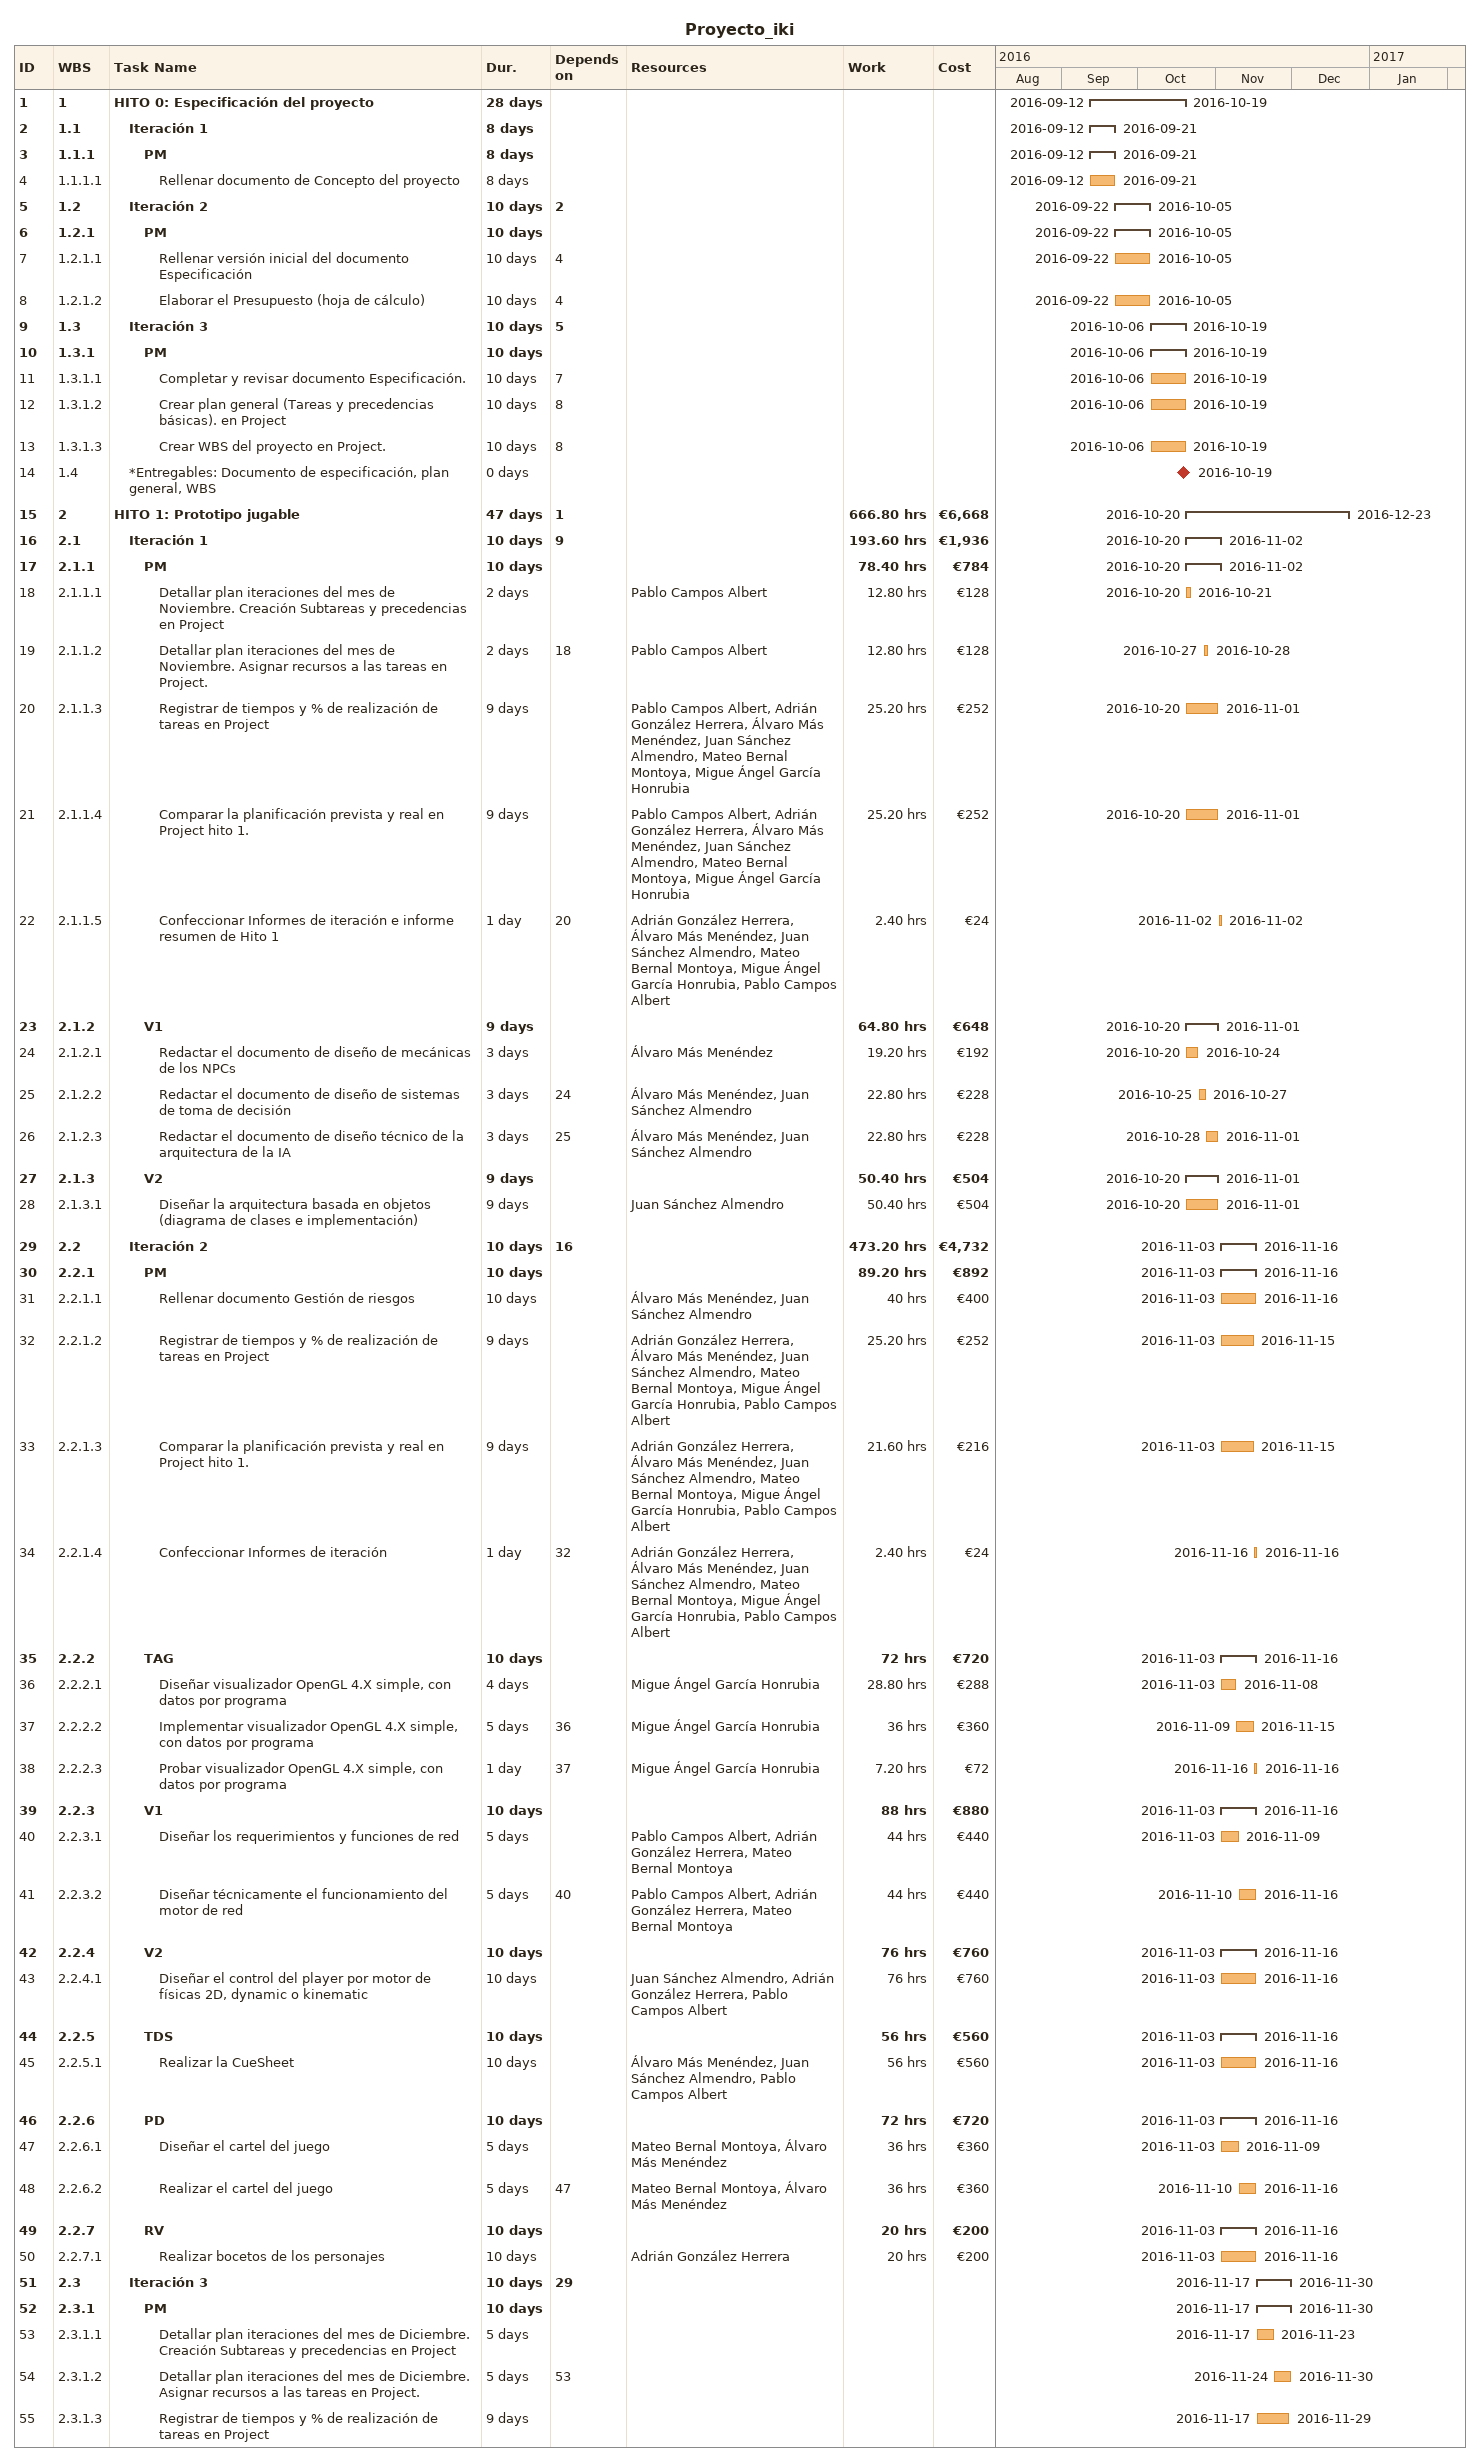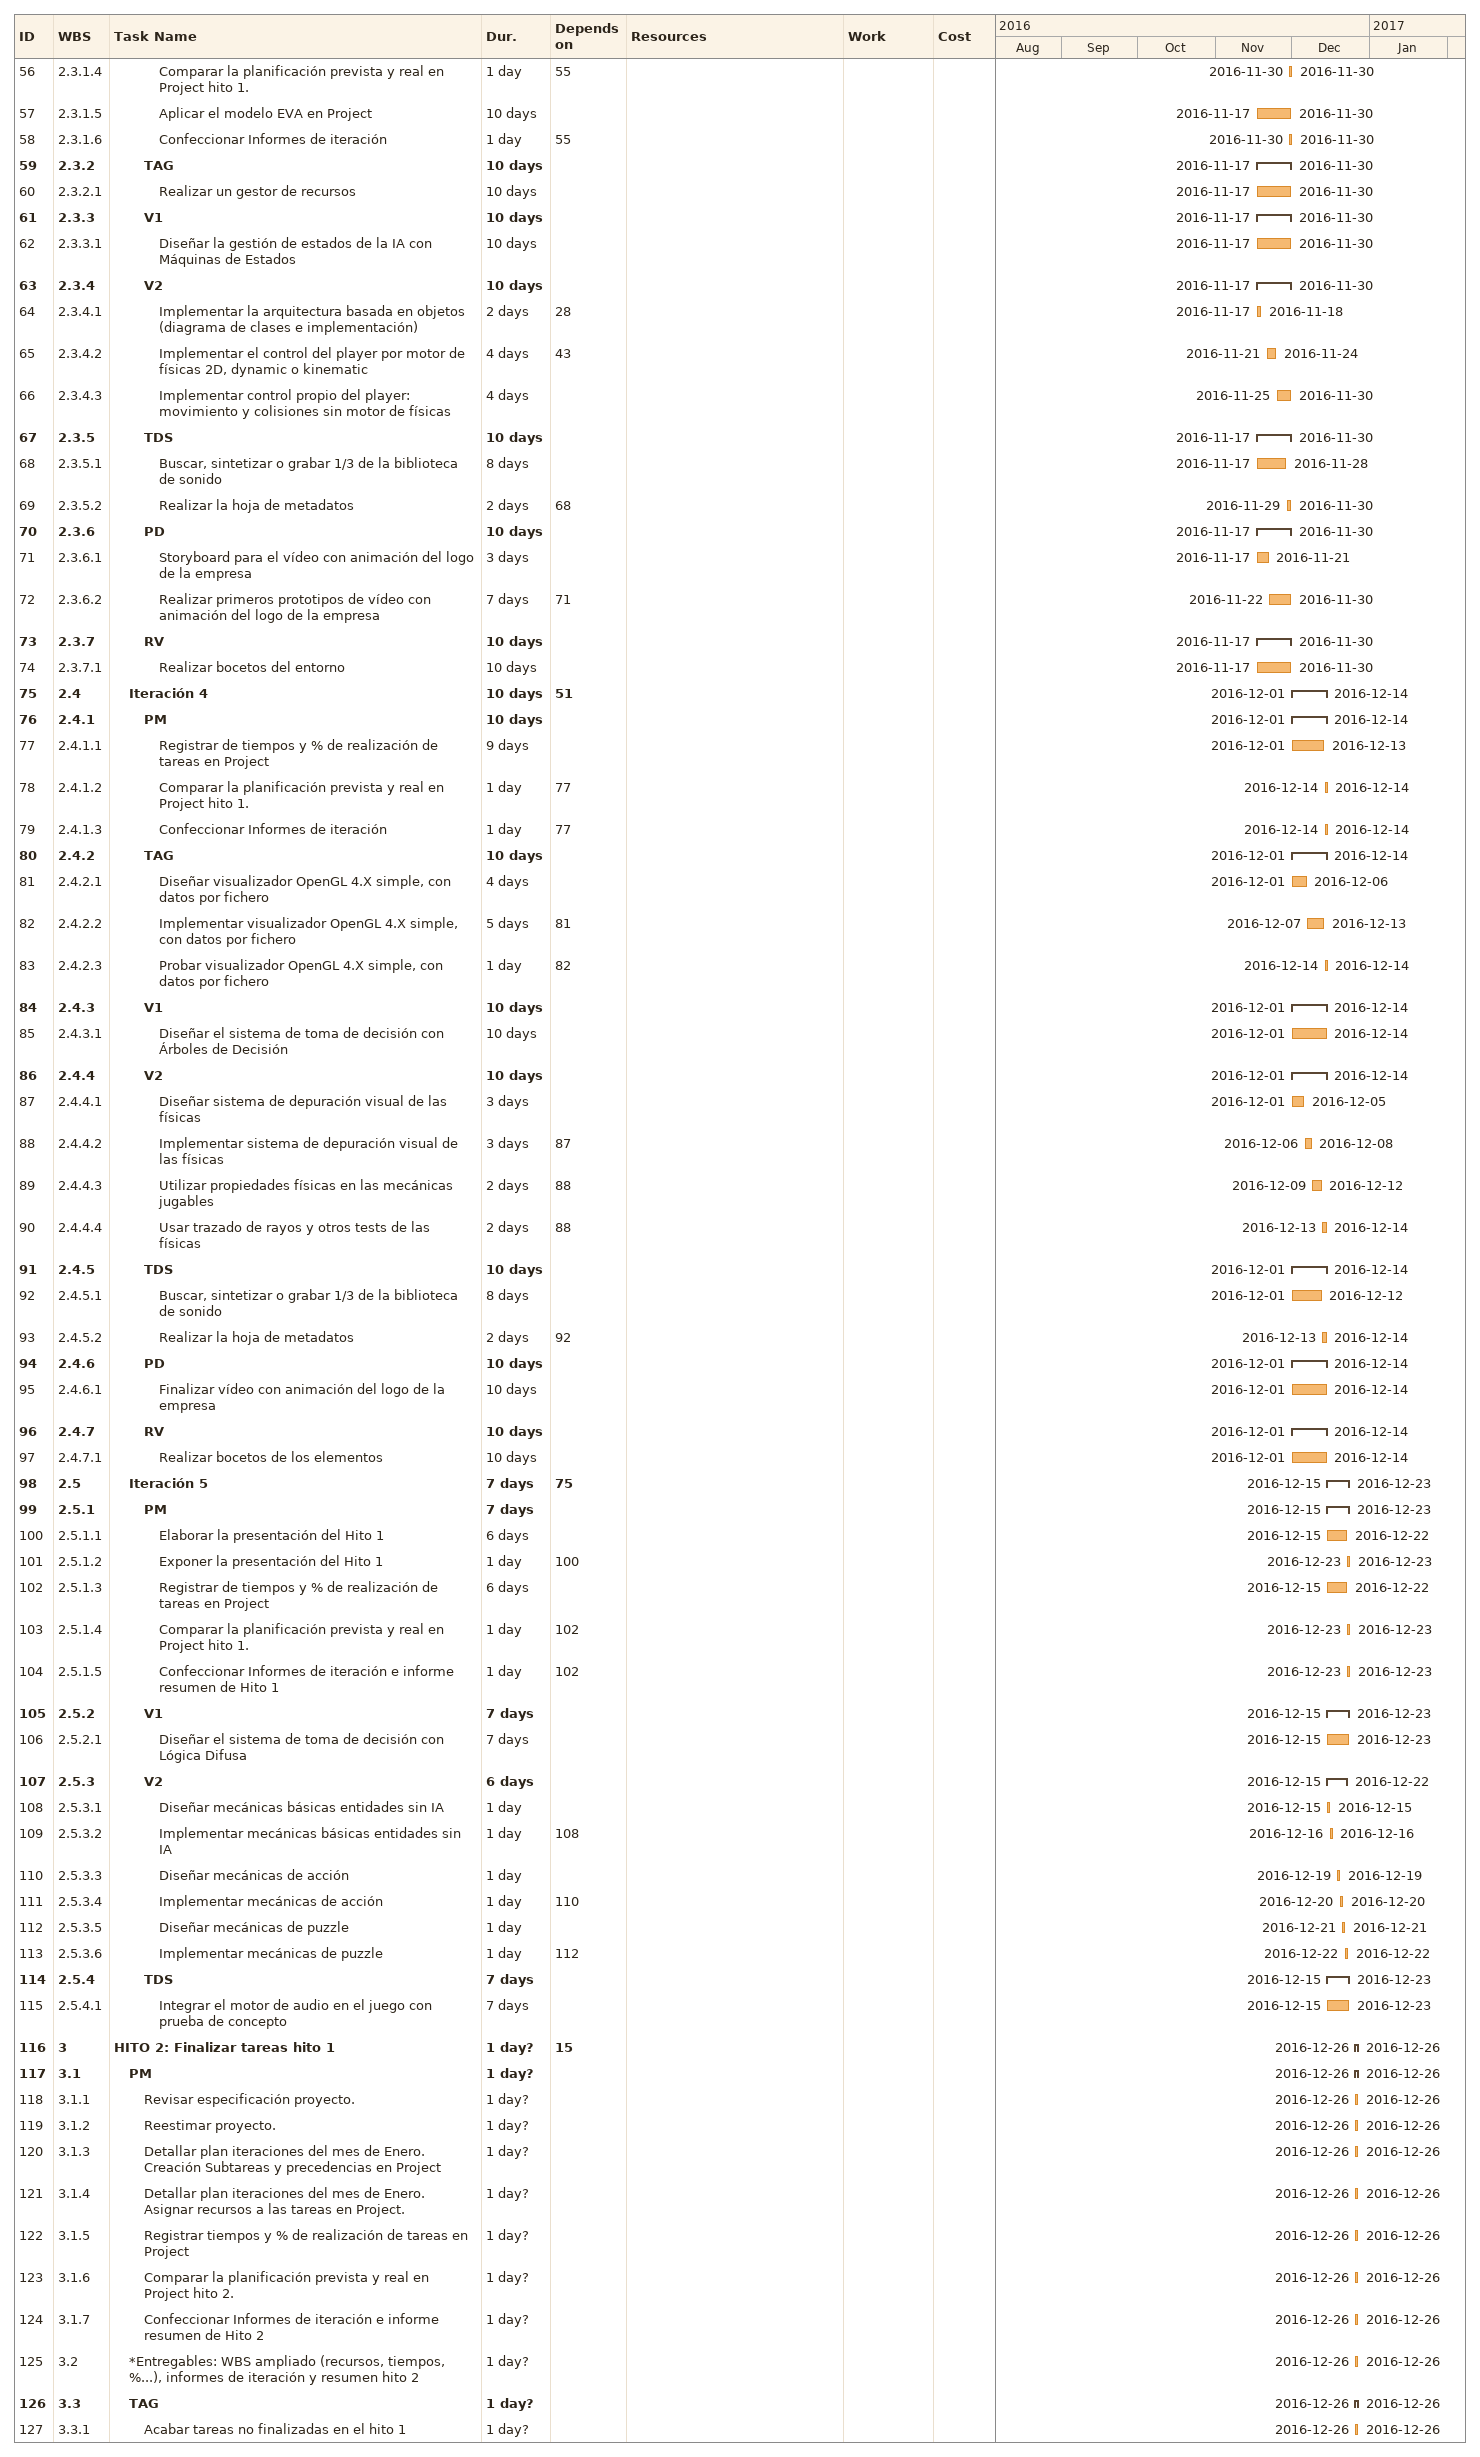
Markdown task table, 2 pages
Proyecto_iki

| ID | WBS | Task | Duration | Start | Finish | Predecessors | Resources | Work (h) | Cost (€) |
|---|---|---|---|---|---|---|---|---|---|
| 1 | 1 | **HITO 0: Especificación del proyecto** | 28d | 2016-09-12 | 2016-10-19 |  |  |  |  |
| 2 | 1.1 | **Iteración 1** | 8d | 2016-09-12 | 2016-09-21 |  |  |  |  |
| 3 | 1.1.1 | **PM** | 8d | 2016-09-12 | 2016-09-21 |  |  |  |  |
| 4 | 1.1.1.1 | Rellenar documento de Concepto del proyecto | 8d | 2016-09-12 | 2016-09-21 |  |  |  |  |
| 5 | 1.2 | **Iteración 2** | 10d | 2016-09-22 | 2016-10-05 | 2 |  |  |  |
| 6 | 1.2.1 | **PM** | 10d | 2016-09-22 | 2016-10-05 |  |  |  |  |
| 7 | 1.2.1.1 | Rellenar versión inicial del documento Especificación | 10d | 2016-09-22 | 2016-10-05 | 4 |  |  |  |
| 8 | 1.2.1.2 | Elaborar el Presupuesto (hoja de cálculo) | 10d | 2016-09-22 | 2016-10-05 | 4 |  |  |  |
| 9 | 1.3 | **Iteración 3** | 10d | 2016-10-06 | 2016-10-19 | 5 |  |  |  |
| 10 | 1.3.1 | **PM** | 10d | 2016-10-06 | 2016-10-19 |  |  |  |  |
| 11 | 1.3.1.1 | Completar y revisar documento Especificación. | 10d | 2016-10-06 | 2016-10-19 | 7 |  |  |  |
| 12 | 1.3.1.2 | Crear plan general (Tareas y precedencias básicas). en Project | 10d | 2016-10-06 | 2016-10-19 | 8 |  |  |  |
| 13 | 1.3.1.3 | Crear WBS del proyecto en Project. | 10d | 2016-10-06 | 2016-10-19 | 8 |  |  |  |
| 14 | 1.4 | *Entregables: Documento de especificación, plan general, WBS | 0d | 2016-10-19 | 2016-10-19 |  |  |  |  |
| 15 | 2 | **HITO 1: Prototipo jugable** | 47d | 2016-10-20 | 2016-12-23 | 1 |  | 666.80 | 6668 |
| 16 | 2.1 | **Iteración 1** | 10d | 2016-10-20 | 2016-11-02 | 9 |  | 193.60 | 1936 |
| 17 | 2.1.1 | **PM** | 10d | 2016-10-20 | 2016-11-02 |  |  | 78.40 | 784 |
| 18 | 2.1.1.1 | Detallar plan iteraciones del mes de Noviembre. Creación Subtareas y precedencias en Project | 2d | 2016-10-20 | 2016-10-21 |  | Pablo Campos Albert | 12.80 | 128 |
| 19 | 2.1.1.2 | Detallar plan iteraciones del mes de Noviembre. Asignar recursos a las tareas en Project. | 2d | 2016-10-27 | 2016-10-28 | 18 | Pablo Campos Albert | 12.80 | 128 |
| 20 | 2.1.1.3 | Registrar de tiempos y % de realización de tareas en Project | 9d | 2016-10-20 | 2016-11-01 |  | Pablo Campos Albert, Adrián González Herrera, Álvaro Más Menéndez, Juan Sánchez Almendro, Mateo Bernal Montoya, Migue Ángel García Honrubia | 25.20 | 252 |
| 21 | 2.1.1.4 | Comparar la planificación prevista y real en Project hito 1. | 9d | 2016-10-20 | 2016-11-01 |  | Pablo Campos Albert, Adrián González Herrera, Álvaro Más Menéndez, Juan Sánchez Almendro, Mateo Bernal Montoya, Migue Ángel García Honrubia | 25.20 | 252 |
| 22 | 2.1.1.5 | Confeccionar Informes de iteración e informe resumen de Hito 1 | 1d | 2016-11-02 | 2016-11-02 | 20 | Adrián González Herrera, Álvaro Más Menéndez, Juan Sánchez Almendro, Mateo Bernal Montoya, Migue Ángel García Honrubia, Pablo Campos Albert | 2.40 | 24 |
| 23 | 2.1.2 | **V1** | 9d | 2016-10-20 | 2016-11-01 |  |  | 64.80 | 648 |
| 24 | 2.1.2.1 | Redactar el documento de diseño de mecánicas de los NPCs | 3d | 2016-10-20 | 2016-10-24 |  | Álvaro Más Menéndez | 19.20 | 192 |
| 25 | 2.1.2.2 | Redactar el documento de diseño de sistemas de toma de decisión | 3d | 2016-10-25 | 2016-10-27 | 24 | Álvaro Más Menéndez, Juan Sánchez Almendro | 22.80 | 228 |
| 26 | 2.1.2.3 | Redactar el documento de diseño técnico de la arquitectura de la IA | 3d | 2016-10-28 | 2016-11-01 | 25 | Álvaro Más Menéndez, Juan Sánchez Almendro | 22.80 | 228 |
| 27 | 2.1.3 | **V2** | 9d | 2016-10-20 | 2016-11-01 |  |  | 50.40 | 504 |
| 28 | 2.1.3.1 | Diseñar la arquitectura basada en objetos (diagrama de clases e implementación) | 9d | 2016-10-20 | 2016-11-01 |  | Juan Sánchez Almendro | 50.40 | 504 |
| 29 | 2.2 | **Iteración 2** | 10d | 2016-11-03 | 2016-11-16 | 16 |  | 473.20 | 4732 |
| 30 | 2.2.1 | **PM** | 10d | 2016-11-03 | 2016-11-16 |  |  | 89.20 | 892 |
| 31 | 2.2.1.1 | Rellenar documento Gestión de riesgos | 10d | 2016-11-03 | 2016-11-16 |  | Álvaro Más Menéndez, Juan Sánchez Almendro | 40 | 400 |
| 32 | 2.2.1.2 | Registrar de tiempos y % de realización de tareas en Project | 9d | 2016-11-03 | 2016-11-15 |  | Adrián González Herrera, Álvaro Más Menéndez, Juan Sánchez Almendro, Mateo Bernal Montoya, Migue Ángel García Honrubia, Pablo Campos Albert | 25.20 | 252 |
| 33 | 2.2.1.3 | Comparar la planificación prevista y real en Project hito 1. | 9d | 2016-11-03 | 2016-11-15 |  | Adrián González Herrera, Álvaro Más Menéndez, Juan Sánchez Almendro, Mateo Bernal Montoya, Migue Ángel García Honrubia, Pablo Campos Albert | 21.60 | 216 |
| 34 | 2.2.1.4 | Confeccionar Informes de iteración | 1d | 2016-11-16 | 2016-11-16 | 32 | Adrián González Herrera, Álvaro Más Menéndez, Juan Sánchez Almendro, Mateo Bernal Montoya, Migue Ángel García Honrubia, Pablo Campos Albert | 2.40 | 24 |
| 35 | 2.2.2 | **TAG** | 10d | 2016-11-03 | 2016-11-16 |  |  | 72 | 720 |
| 36 | 2.2.2.1 | Diseñar visualizador OpenGL 4.X simple, con datos por programa | 4d | 2016-11-03 | 2016-11-08 |  | Migue Ángel García Honrubia | 28.80 | 288 |
| 37 | 2.2.2.2 | Implementar visualizador OpenGL 4.X simple, con datos por programa | 5d | 2016-11-09 | 2016-11-15 | 36 | Migue Ángel García Honrubia | 36 | 360 |
| 38 | 2.2.2.3 | Probar visualizador OpenGL 4.X simple, con datos por programa | 1d | 2016-11-16 | 2016-11-16 | 37 | Migue Ángel García Honrubia | 7.20 | 72 |
| 39 | 2.2.3 | **V1** | 10d | 2016-11-03 | 2016-11-16 |  |  | 88 | 880 |
| 40 | 2.2.3.1 | Diseñar los requerimientos y funciones de red | 5d | 2016-11-03 | 2016-11-09 |  | Pablo Campos Albert, Adrián González Herrera, Mateo Bernal Montoya | 44 | 440 |
| 41 | 2.2.3.2 | Diseñar técnicamente el funcionamiento del motor de red | 5d | 2016-11-10 | 2016-11-16 | 40 | Pablo Campos Albert, Adrián González Herrera, Mateo Bernal Montoya | 44 | 440 |
| 42 | 2.2.4 | **V2** | 10d | 2016-11-03 | 2016-11-16 |  |  | 76 | 760 |
| 43 | 2.2.4.1 | Diseñar el control del player por motor de físicas 2D, dynamic o kinematic | 10d | 2016-11-03 | 2016-11-16 |  | Juan Sánchez Almendro, Adrián González Herrera, Pablo Campos Albert | 76 | 760 |
| 44 | 2.2.5 | **TDS** | 10d | 2016-11-03 | 2016-11-16 |  |  | 56 | 560 |
| 45 | 2.2.5.1 | Realizar la CueSheet | 10d | 2016-11-03 | 2016-11-16 |  | Álvaro Más Menéndez, Juan Sánchez Almendro, Pablo Campos Albert | 56 | 560 |
| 46 | 2.2.6 | **PD** | 10d | 2016-11-03 | 2016-11-16 |  |  | 72 | 720 |
| 47 | 2.2.6.1 | Diseñar el cartel del juego | 5d | 2016-11-03 | 2016-11-09 |  | Mateo Bernal Montoya, Álvaro Más Menéndez | 36 | 360 |
| 48 | 2.2.6.2 | Realizar el cartel del juego | 5d | 2016-11-10 | 2016-11-16 | 47 | Mateo Bernal Montoya, Álvaro Más Menéndez | 36 | 360 |
| 49 | 2.2.7 | **RV** | 10d | 2016-11-03 | 2016-11-16 |  |  | 20 | 200 |
| 50 | 2.2.7.1 | Realizar bocetos de los personajes | 10d | 2016-11-03 | 2016-11-16 |  | Adrián González Herrera | 20 | 200 |
| 51 | 2.3 | **Iteración 3** | 10d | 2016-11-17 | 2016-11-30 | 29 |  |  |  |
| 52 | 2.3.1 | **PM** | 10d | 2016-11-17 | 2016-11-30 |  |  |  |  |
| 53 | 2.3.1.1 | Detallar plan iteraciones del mes de Diciembre. Creación Subtareas y precedencias en Project | 5d | 2016-11-17 | 2016-11-23 |  |  |  |  |
| 54 | 2.3.1.2 | Detallar plan iteraciones del mes de Diciembre. Asignar recursos a las tareas en Project. | 5d | 2016-11-24 | 2016-11-30 | 53 |  |  |  |
| 55 | 2.3.1.3 | Registrar de tiempos y % de realización de tareas en Project | 9d | 2016-11-17 | 2016-11-29 |  |  |  |  |
| 56 | 2.3.1.4 | Comparar la planificación prevista y real en Project hito 1. | 1d | 2016-11-30 | 2016-11-30 | 55 |  |  |  |
| 57 | 2.3.1.5 | Aplicar el modelo EVA en Project | 10d | 2016-11-17 | 2016-11-30 |  |  |  |  |
| 58 | 2.3.1.6 | Confeccionar Informes de iteración | 1d | 2016-11-30 | 2016-11-30 | 55 |  |  |  |
| 59 | 2.3.2 | **TAG** | 10d | 2016-11-17 | 2016-11-30 |  |  |  |  |
| 60 | 2.3.2.1 | Realizar un gestor de recursos | 10d | 2016-11-17 | 2016-11-30 |  |  |  |  |
| 61 | 2.3.3 | **V1** | 10d | 2016-11-17 | 2016-11-30 |  |  |  |  |
| 62 | 2.3.3.1 | Diseñar la gestión de estados de la IA con Máquinas de Estados | 10d | 2016-11-17 | 2016-11-30 |  |  |  |  |
| 63 | 2.3.4 | **V2** | 10d | 2016-11-17 | 2016-11-30 |  |  |  |  |
| 64 | 2.3.4.1 | Implementar la arquitectura basada en objetos (diagrama de clases e implementación) | 2d | 2016-11-17 | 2016-11-18 | 28 |  |  |  |
| 65 | 2.3.4.2 | Implementar el control del player por motor de físicas 2D, dynamic o kinematic | 4d | 2016-11-21 | 2016-11-24 | 43 |  |  |  |
| 66 | 2.3.4.3 | Implementar control propio del player: movimiento y colisiones sin motor de físicas | 4d | 2016-11-25 | 2016-11-30 |  |  |  |  |
| 67 | 2.3.5 | **TDS** | 10d | 2016-11-17 | 2016-11-30 |  |  |  |  |
| 68 | 2.3.5.1 | Buscar, sintetizar o grabar 1/3 de la biblioteca de sonido | 8d | 2016-11-17 | 2016-11-28 |  |  |  |  |
| 69 | 2.3.5.2 | Realizar la hoja de metadatos | 2d | 2016-11-29 | 2016-11-30 | 68 |  |  |  |
| 70 | 2.3.6 | **PD** | 10d | 2016-11-17 | 2016-11-30 |  |  |  |  |
| 71 | 2.3.6.1 | Storyboard para el vídeo con animación del logo de la empresa | 3d | 2016-11-17 | 2016-11-21 |  |  |  |  |
| 72 | 2.3.6.2 | Realizar primeros prototipos de vídeo con animación del logo de la empresa | 7d | 2016-11-22 | 2016-11-30 | 71 |  |  |  |
| 73 | 2.3.7 | **RV** | 10d | 2016-11-17 | 2016-11-30 |  |  |  |  |
| 74 | 2.3.7.1 | Realizar bocetos del entorno | 10d | 2016-11-17 | 2016-11-30 |  |  |  |  |
| 75 | 2.4 | **Iteración 4** | 10d | 2016-12-01 | 2016-12-14 | 51 |  |  |  |
| 76 | 2.4.1 | **PM** | 10d | 2016-12-01 | 2016-12-14 |  |  |  |  |
| 77 | 2.4.1.1 | Registrar de tiempos y % de realización de tareas en Project | 9d | 2016-12-01 | 2016-12-13 |  |  |  |  |
| 78 | 2.4.1.2 | Comparar la planificación prevista y real en Project hito 1. | 1d | 2016-12-14 | 2016-12-14 | 77 |  |  |  |
| 79 | 2.4.1.3 | Confeccionar Informes de iteración | 1d | 2016-12-14 | 2016-12-14 | 77 |  |  |  |
| 80 | 2.4.2 | **TAG** | 10d | 2016-12-01 | 2016-12-14 |  |  |  |  |
| 81 | 2.4.2.1 | Diseñar visualizador OpenGL 4.X simple, con datos por fichero | 4d | 2016-12-01 | 2016-12-06 |  |  |  |  |
| 82 | 2.4.2.2 | Implementar visualizador OpenGL 4.X simple, con datos por fichero | 5d | 2016-12-07 | 2016-12-13 | 81 |  |  |  |
| 83 | 2.4.2.3 | Probar visualizador OpenGL 4.X simple, con datos por fichero | 1d | 2016-12-14 | 2016-12-14 | 82 |  |  |  |
| 84 | 2.4.3 | **V1** | 10d | 2016-12-01 | 2016-12-14 |  |  |  |  |
| 85 | 2.4.3.1 | Diseñar el sistema de toma de decisión con Árboles de Decisión | 10d | 2016-12-01 | 2016-12-14 |  |  |  |  |
| 86 | 2.4.4 | **V2** | 10d | 2016-12-01 | 2016-12-14 |  |  |  |  |
| 87 | 2.4.4.1 | Diseñar sistema de depuración visual de las físicas | 3d | 2016-12-01 | 2016-12-05 |  |  |  |  |
| 88 | 2.4.4.2 | Implementar sistema de depuración visual de las físicas | 3d | 2016-12-06 | 2016-12-08 | 87 |  |  |  |
| 89 | 2.4.4.3 | Utilizar propiedades físicas en las mecánicas jugables | 2d | 2016-12-09 | 2016-12-12 | 88 |  |  |  |
| 90 | 2.4.4.4 | Usar trazado de rayos y otros tests de las físicas | 2d | 2016-12-13 | 2016-12-14 | 88 |  |  |  |
| 91 | 2.4.5 | **TDS** | 10d | 2016-12-01 | 2016-12-14 |  |  |  |  |
| 92 | 2.4.5.1 | Buscar, sintetizar o grabar 1/3 de la biblioteca de sonido | 8d | 2016-12-01 | 2016-12-12 |  |  |  |  |
| 93 | 2.4.5.2 | Realizar la hoja de metadatos | 2d | 2016-12-13 | 2016-12-14 | 92 |  |  |  |
| 94 | 2.4.6 | **PD** | 10d | 2016-12-01 | 2016-12-14 |  |  |  |  |
| 95 | 2.4.6.1 | Finalizar vídeo con animación del logo de la empresa | 10d | 2016-12-01 | 2016-12-14 |  |  |  |  |
| 96 | 2.4.7 | **RV** | 10d | 2016-12-01 | 2016-12-14 |  |  |  |  |
| 97 | 2.4.7.1 | Realizar bocetos de los elementos | 10d | 2016-12-01 | 2016-12-14 |  |  |  |  |
| 98 | 2.5 | **Iteración 5** | 7d | 2016-12-15 | 2016-12-23 | 75 |  |  |  |
| 99 | 2.5.1 | **PM** | 7d | 2016-12-15 | 2016-12-23 |  |  |  |  |
| 100 | 2.5.1.1 | Elaborar la presentación del Hito 1 | 6d | 2016-12-15 | 2016-12-22 |  |  |  |  |
| 101 | 2.5.1.2 | Exponer la presentación del Hito 1 | 1d | 2016-12-23 | 2016-12-23 | 100 |  |  |  |
| 102 | 2.5.1.3 | Registrar de tiempos y % de realización de tareas en Project | 6d | 2016-12-15 | 2016-12-22 |  |  |  |  |
| 103 | 2.5.1.4 | Comparar la planificación prevista y real en Project hito 1. | 1d | 2016-12-23 | 2016-12-23 | 102 |  |  |  |
| 104 | 2.5.1.5 | Confeccionar Informes de iteración e informe resumen de Hito 1 | 1d | 2016-12-23 | 2016-12-23 | 102 |  |  |  |
| 105 | 2.5.2 | **V1** | 7d | 2016-12-15 | 2016-12-23 |  |  |  |  |
| 106 | 2.5.2.1 | Diseñar el sistema de toma de decisión con Lógica Difusa | 7d | 2016-12-15 | 2016-12-23 |  |  |  |  |
| 107 | 2.5.3 | **V2** | 6d | 2016-12-15 | 2016-12-22 |  |  |  |  |
| 108 | 2.5.3.1 | Diseñar mecánicas básicas entidades sin IA | 1d | 2016-12-15 | 2016-12-15 |  |  |  |  |
| 109 | 2.5.3.2 | Implementar mecánicas básicas entidades sin IA | 1d | 2016-12-16 | 2016-12-16 | 108 |  |  |  |
| 110 | 2.5.3.3 | Diseñar mecánicas de acción | 1d | 2016-12-19 | 2016-12-19 |  |  |  |  |
| 111 | 2.5.3.4 | Implementar mecánicas de acción | 1d | 2016-12-20 | 2016-12-20 | 110 |  |  |  |
| 112 | 2.5.3.5 | Diseñar mecánicas de puzzle | 1d | 2016-12-21 | 2016-12-21 |  |  |  |  |
| 113 | 2.5.3.6 | Implementar mecánicas de puzzle | 1d | 2016-12-22 | 2016-12-22 | 112 |  |  |  |
| 114 | 2.5.4 | **TDS** | 7d | 2016-12-15 | 2016-12-23 |  |  |  |  |
| 115 | 2.5.4.1 | Integrar el motor de audio en el juego con prueba de concepto | 7d | 2016-12-15 | 2016-12-23 |  |  |  |  |
| 116 | 3 | **HITO 2: Finalizar tareas hito 1** | 1d? | 2016-12-26 | 2016-12-26 | 15 |  |  |  |
| 117 | 3.1 | **PM** | 1d? | 2016-12-26 | 2016-12-26 |  |  |  |  |
| 118 | 3.1.1 | Revisar especificación proyecto. | 1d? | 2016-12-26 | 2016-12-26 |  |  |  |  |
| 119 | 3.1.2 | Reestimar proyecto. | 1d? | 2016-12-26 | 2016-12-26 |  |  |  |  |
| 120 | 3.1.3 | Detallar plan iteraciones del mes de Enero. Creación Subtareas y precedencias en Project | 1d? | 2016-12-26 | 2016-12-26 |  |  |  |  |
| 121 | 3.1.4 | Detallar plan iteraciones del mes de Enero. Asignar recursos a las tareas en Project. | 1d? | 2016-12-26 | 2016-12-26 |  |  |  |  |
| 122 | 3.1.5 | Registrar tiempos y % de realización de tareas en Project | 1d? | 2016-12-26 | 2016-12-26 |  |  |  |  |
| 123 | 3.1.6 | Comparar la planificación prevista y real en Project hito 2. | 1d? | 2016-12-26 | 2016-12-26 |  |  |  |  |
| 124 | 3.1.7 | Confeccionar Informes de iteración e informe resumen de Hito 2 | 1d? | 2016-12-26 | 2016-12-26 |  |  |  |  |
| 125 | 3.2 | *Entregables: WBS ampliado (recursos, tiempos, %...), informes de iteración y resumen hito 2 | 1d? | 2016-12-26 | 2016-12-26 |  |  |  |  |
| 126 | 3.3 | **TAG** | 1d? | 2016-12-26 | 2016-12-26 |  |  |  |  |
| 127 | 3.3.1 | Acabar tareas no finalizadas en el hito 1 | 1d? | 2016-12-26 | 2016-12-26 |  |  |  |  |
